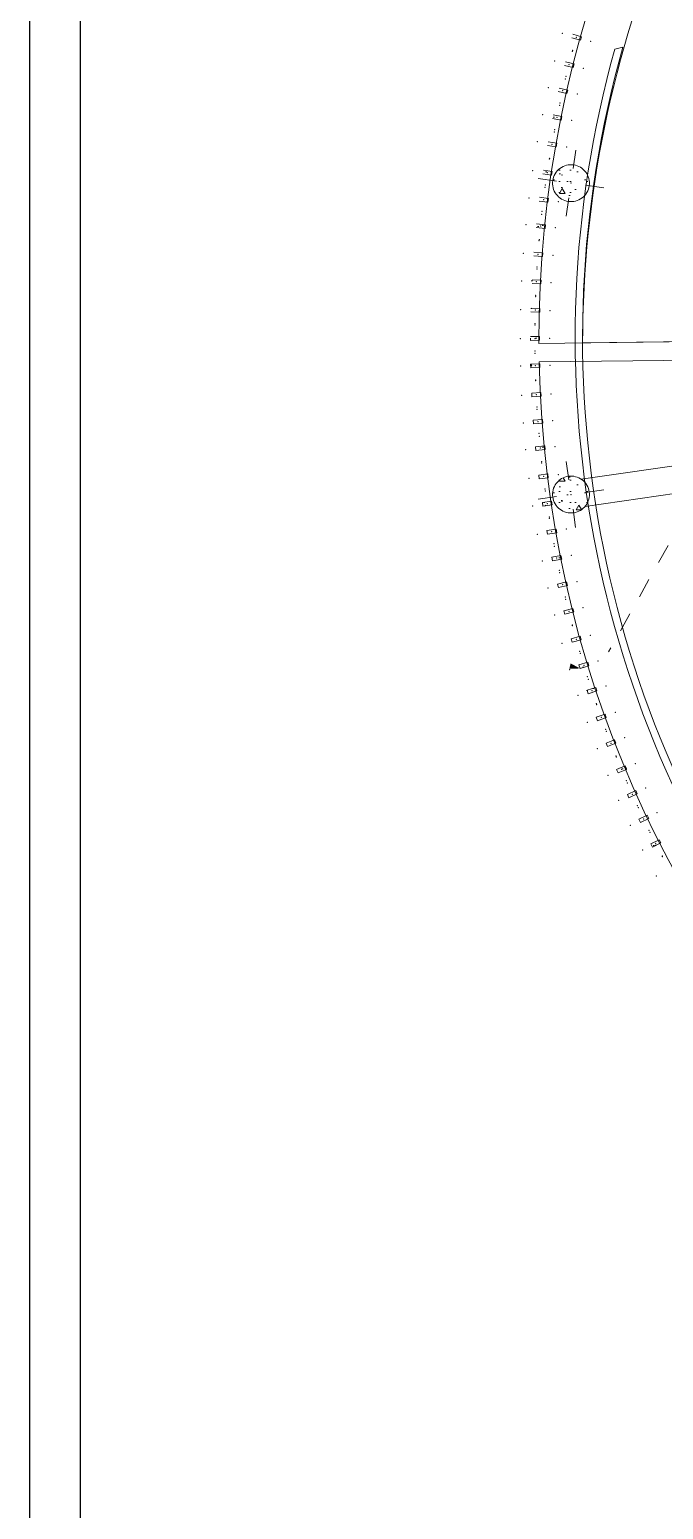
# Model space of a CAD drawing. Header units: feet. Extents: x 2 to 125, y -24 to 91.
# Drawn here: x 74.29 to 77.73, y 77.32 to 85.34 of the extents above; entities that cross this region are included whole.
import ezdxf

# ---------------------------------------------------------------- set-up
doc = ezdxf.new("R2010")
doc.units = ezdxf.units.FT
doc.header["$MEASUREMENT"] = 0
doc.linetypes.add('Dashed', pattern=[0.211667, 0.105833, -0.105833])
doc.layers.add('Cotas varias El', color=253, linetype='Continuous', lineweight=13)
doc.layers.add('Drawing & Figure_Pen_No__122', color=9, linetype='Continuous', lineweight=13)
doc.layers.add('RAMPA PROPUESTA 1 CERRAMIENTO_Pen_No__123', color=7, linetype='Continuous', lineweight=0, true_color=0xd8d8d8)
pattern_1 = [(0, (75.36407, 85.38942), (0, 0.31177), [0.03, -0.15]), (0, (75.45407, 85.5453), (0, 0.31177), [0.03, -0.15]), (60, (75.36407, 85.38942), (-0.27, 0.155885), [0.03, -0.15]), (60, (75.54407, 85.38942), (-0.27, 0.155885), [0.03, -0.15]), (120, (75.39407, 85.38942), (0.27, 0.155885), [0.03, -0.15]), (120, (75.57407, 85.38942), (0.27, 0.155885), [0.03, -0.15]), (0, (75.36407, 85.41942), (0, 0.06), [0, -0.06, 0, -0.09]), (45, (75.39407, 85.41942), (-0.0424264, 0.0424264), [0, -0.045, 0, -0.075])]

msp = doc.modelspace()

# ---------------------------------------------------------------- hatches: boundary and pattern name
at = {"layer": 'Cotas varias El'}
h = msp.add_hatch(dxfattribs=at)
h.set_pattern_fill('STRUCTURAL_CONCRETE', color=256, style=0, pattern_type=2)
h.set_pattern_definition(pattern_1)
h.paths.add_polyline_path([(77.1262, 84.8605), (77.1734, 84.851), (77.1773, 84.8706), (77.1302, 84.8801, 0.000823)])
h = msp.add_hatch(dxfattribs=at)
h.set_pattern_fill('STRUCTURAL_CONCRETE', color=256, style=0, pattern_type=2)
h.set_pattern_definition(pattern_1)
h.paths.add_polyline_path([(77.2118, 84.4108, 0.414214), (77.325, 84.4955, 0.414214), (77.2403, 84.6088, 0.414214), (77.1271, 84.524, 0.414214)])
h = msp.add_hatch(dxfattribs=at)
h.set_pattern_fill('STRUCTURAL_CONCRETE', color=256, style=0, pattern_type=2)
h.set_pattern_definition(pattern_1)
h.paths.add_polyline_path([(77.0737, 84.5595), (77.1213, 84.5524), (77.1243, 84.5722), (77.0767, 84.5793, 0.000823)])
h = msp.add_hatch(dxfattribs=at)
h.set_pattern_fill('STRUCTURAL_CONCRETE', color=256, style=0, pattern_type=2)
h.set_pattern_definition(pattern_1)
h.paths.add_polyline_path([(77.0377, 84.2698), (77.0857, 84.2649), (77.0877, 84.2848), (77.0397, 84.2897, 0.000823)])
h = msp.add_hatch(dxfattribs=at)
h.set_pattern_fill('STRUCTURAL_CONCRETE', color=256, style=0, pattern_type=2)
h.set_pattern_definition(pattern_1)
h.paths.add_polyline_path([(77.0134, 83.9664), (77.0151, 83.9663, -0.000823), (77.0161, 83.9863), (77.0144, 83.9864)])
h = msp.add_hatch(dxfattribs=at)
h.set_pattern_fill('STRUCTURAL_CONCRETE', color=256, style=0, pattern_type=2)
h.set_pattern_definition(pattern_1)
h.paths.add_polyline_path([(77.0078, 83.8122), (77.0094, 83.8122, -0.000823), (77.0099, 83.8321), (77.0082, 83.8322)])
h = msp.add_hatch(dxfattribs=at)
h.set_pattern_fill('STRUCTURAL_CONCRETE', color=256, style=0, pattern_type=2)
h.set_pattern_definition(pattern_1)
h.paths.add_polyline_path([(77.0099, 83.8321, 0.000823), (77.0094, 83.8122), (77.0577, 83.811), (77.0582, 83.831)])
h = msp.add_hatch(dxfattribs=at)
h.set_pattern_fill('STRUCTURAL_CONCRETE', color=256, style=0, pattern_type=2)
h.set_pattern_definition(pattern_1)
h.paths.add_polyline_path([(77.0076, 83.6692), (77.006, 83.6692), (77.006, 83.6579), (77.056, 83.658), (77.056, 83.678), (77.0077, 83.6779, 0.000359)])
h = msp.add_hatch(dxfattribs=at)
h.set_pattern_fill('STRUCTURAL_CONCRETE', color=256, style=0, pattern_type=2)
h.set_pattern_definition(pattern_1)
h.paths.add_polyline_path([(77.0076, 83.5294), (77.0081, 83.5094), (77.0581, 83.5107), (77.0576, 83.5307)])
h = msp.add_hatch(dxfattribs=at)
h.set_pattern_fill('STRUCTURAL_CONCRETE', color=256, style=0, pattern_type=2)
h.set_pattern_definition(pattern_1)
h.paths.add_polyline_path([(77.0344, 83.0811), (77.0364, 83.0612), (77.0862, 83.0661), (77.0842, 83.086)])
h = msp.add_hatch(dxfattribs=at)
h.set_pattern_fill('STRUCTURAL_CONCRETE', color=256, style=0, pattern_type=2)
h.set_pattern_definition(pattern_1)
h.paths.add_polyline_path([(77.2401, 82.7233, 0.414214), (77.3251, 82.8363, 0.414214), (77.2121, 82.9213, 0.414214), (77.1271, 82.8083, 0.414214)])
h = msp.add_hatch(dxfattribs=at)
h.set_pattern_fill('STRUCTURAL_CONCRETE', color=256, style=0, pattern_type=2)
h.set_pattern_definition(pattern_1)
h.paths.add_polyline_path([(77.0714, 82.7789), (77.0744, 82.7592), (77.1239, 82.7666), (77.1209, 82.7864)])
h = msp.add_hatch(dxfattribs=at)
h.set_pattern_fill('STRUCTURAL_CONCRETE', color=256, style=0, pattern_type=2)
h.set_pattern_definition(pattern_1)
h.paths.add_polyline_path([(77.1228, 82.4826), (77.1268, 82.463), (77.1758, 82.4729), (77.1718, 82.4925)])
msp.add_hatch(color=256, dxfattribs=at).paths.add_polyline_path([(77.2752, 81.8799), (77.224, 81.9071), (77.2173, 81.8779)])
h = msp.add_hatch(dxfattribs=at)
h.set_pattern_fill('STRUCTURAL_CONCRETE', color=256, style=0, pattern_type=2)
h.set_pattern_definition(pattern_1)
h.paths.add_polyline_path([(77.2693, 81.899), (77.2752, 81.8799), (77.323, 81.8946), (77.3171, 81.9137)])
h = msp.add_hatch(dxfattribs=at)
h.set_pattern_fill('STRUCTURAL_CONCRETE', color=256, style=0, pattern_type=2)
h.set_pattern_definition(pattern_1)
h.paths.add_polyline_path([(77.313, 81.7615), (77.3193, 81.7425), (77.3668, 81.7584), (77.3604, 81.7773)])
h = msp.add_hatch(dxfattribs=at)
h.set_pattern_fill('STRUCTURAL_CONCRETE', color=256, style=0, pattern_type=2)
h.set_pattern_definition(pattern_1)
h.paths.add_polyline_path([(77.4158, 81.475), (77.423, 81.4564), (77.4696, 81.4745), (77.4623, 81.4932)])
h = msp.add_hatch(dxfattribs=at)
h.set_pattern_fill('STRUCTURAL_CONCRETE', color=256, style=0, pattern_type=2)
h.set_pattern_definition(pattern_1)
h.paths.add_polyline_path([(77.4733, 81.3318), (77.481, 81.3134), (77.5271, 81.3327), (77.5194, 81.3512)])
h = msp.add_hatch(dxfattribs=at)
h.set_pattern_fill('STRUCTURAL_CONCRETE', color=256, style=0, pattern_type=2)
h.set_pattern_definition(pattern_1)
h.paths.add_polyline_path([(77.6587, 80.9291), (77.6677, 80.9112), (77.7123, 80.9339), (77.7032, 80.9517)])

# ---------------------------------------------------------------- linework, layer by layer
for points in [[(74.2943, 67.8022), (105.0601, 67.8022), (105.0601, 91.0242), (74.2943, 91.0242)], [(74.568, 68.0759), (104.7863, 68.0759), (104.7863, 90.7505), (74.568, 90.7505)]]:
    msp.add_lwpolyline(points, close=True)
for p, q in [((77.5077, 85.2472), (77.4628, 85.2354)), ((77.5077, 85.2472), (77.4628, 85.2354)), ((77.5077, 85.2472), (77.4628, 85.2354)), ((77.5077, 85.2472), (77.4628, 85.2354)), ((77.2375, 84.589), (77.2517, 84.6879)), ((77.1469, 84.5212), (77.0479, 84.5354)), ((77.3052, 84.4984), (77.4042, 84.4841)), ((77.2146, 84.4306), (77.2004, 84.3316)), ((78.7524, 83.662), (77.0525, 83.6408)), ((78.7536, 83.562), (77.0537, 83.5408)), ((77.2809, 82.906), (78.7886, 83.1232)), ((77.2149, 82.9015), (77.2009, 83.0006)), ((77.3022, 82.7575), (78.8083, 82.9745)), ((77.3053, 82.8335), (77.4043, 82.8475)), ((77.1469, 82.8111), (77.0478, 82.7972)), ((77.2373, 82.7431), (77.2513, 82.6441))]:
    msp.add_line(p, q, dxfattribs=at)
msp.add_lwpolyline([(88.7641, 87.991), (88.7707, 89.4684), (88.7336, 89.5011), (83.3821, 89.4976, 0.425634), (77.2889, 83.6437), (78.7524, 83.662, -0.410799), (83.0422, 87.9915), (87.2776, 87.9915), (87.2776, 87.886), (87.8752, 87.886)], format="xyb", dxfattribs=at)
for points in [[(77.2307, 85.2972), (77.277, 85.2843), (77.2823, 85.3035), (77.2361, 85.3164)], [(77.1912, 85.1481), (77.2378, 85.1363), (77.2427, 85.1557), (77.1961, 85.1675)], [(77.1572, 85.0057), (77.2041, 84.995), (77.2085, 85.0145), (77.1616, 85.0252)], [(77.1262, 84.8605), (77.1734, 84.851), (77.1773, 84.8706), (77.1302, 84.8801)], [(77.0988, 84.7146), (77.1462, 84.7063), (77.1497, 84.726), (77.1023, 84.7343)], [(77.0737, 84.5595), (77.1213, 84.5524), (77.1243, 84.5722), (77.0767, 84.5793)], [(77.0538, 84.4131), (77.1016, 84.4072), (77.104, 84.427), (77.0562, 84.433)], [(77.0377, 84.2698), (77.0857, 84.2649), (77.0877, 84.2848), (77.0397, 84.2897)], [(77.0243, 84.1157), (77.0724, 84.1121), (77.0739, 84.1321), (77.0258, 84.1357)], [(77.0151, 83.9663), (77.0633, 83.9639), (77.0643, 83.9839), (77.0161, 83.9863)], [(77.0094, 83.8122), (77.0577, 83.811), (77.0582, 83.831), (77.0099, 83.8321)], [(77.006, 83.6692), (77.006, 83.6579), (77.056, 83.658), (77.056, 83.678), (77.0077, 83.6779)]]:
    msp.add_lwpolyline(points, dxfattribs=at)
for points in [[(77.2118, 84.4108, 0.414214), (77.325, 84.4955, 0.414214), (77.2403, 84.6088, 0.414214), (77.1271, 84.524, 0.414214)], [(77.2401, 82.7233, 0.414214), (77.3251, 82.8363, 0.414214), (77.2121, 82.9213, 0.414214), (77.1271, 82.8083, 0.414214)]]:
    msp.add_lwpolyline(points, format="xyb", close=True, dxfattribs=at)
for points in [[(77.0076, 83.5294), (77.0081, 83.5094), (77.0581, 83.5107), (77.0576, 83.5307)], [(77.0132, 83.3724), (77.0142, 83.3524), (77.0642, 83.355), (77.0631, 83.375)], [(77.0222, 83.2249), (77.0237, 83.2049), (77.0736, 83.2087), (77.0721, 83.2286)], [(77.0344, 83.0811), (77.0364, 83.0612), (77.0862, 83.0661), (77.0842, 83.086)], [(77.0513, 82.9274), (77.0538, 82.9075), (77.1034, 82.9137), (77.101, 82.9336)], [(77.0714, 82.7789), (77.0744, 82.7592), (77.1239, 82.7666), (77.1209, 82.7864)], [(77.096, 82.6266), (77.0994, 82.6069), (77.1487, 82.6156), (77.1452, 82.6353)], [(77.1228, 82.4826), (77.1268, 82.463), (77.1758, 82.4729), (77.1718, 82.4925)], [(77.1536, 82.3374), (77.158, 82.3179), (77.2068, 82.3289), (77.2023, 82.3484)], [(77.1879, 82.1929), (77.1928, 82.1735), (77.2412, 82.1858), (77.2363, 82.2051)], [(77.228, 82.041), (77.2334, 82.0217), (77.2815, 82.0352), (77.2761, 82.0545)], [(77.2693, 81.899), (77.2752, 81.8799), (77.323, 81.8946), (77.3171, 81.9137)], [(77.313, 81.7615), (77.3193, 81.7425), (77.3668, 81.7584), (77.3604, 81.7773)], [(77.3634, 81.6153), (77.3702, 81.5965), (77.4172, 81.6135), (77.4104, 81.6323)], [(77.4158, 81.475), (77.423, 81.4564), (77.4696, 81.4745), (77.4623, 81.4932)], [(77.4733, 81.3318), (77.481, 81.3134), (77.5271, 81.3327), (77.5194, 81.3512)], [(77.5313, 81.1973), (77.5394, 81.1791), (77.5851, 81.1995), (77.5769, 81.2178)], [(77.5933, 81.0624), (77.6019, 81.0444), (77.6471, 81.0659), (77.6384, 81.084)], [(77.6587, 80.9291), (77.6677, 80.9112), (77.7123, 80.9339), (77.7032, 80.9517)]]:
    msp.add_lwpolyline(points, close=True, dxfattribs=at)
for centre, radius, start, end in [((83.0826, 83.666), 6.03, 90.52718, 180.24028), ((83.0804, 83.6702), 5.8315, 164.43064, 269.40029), ((83.0804, 83.6702), 5.8315, 164.43064, 269.40029), ((83.0804, 83.6702), 5.8315, 164.43064, 269.40029), ((83.0804, 83.6702), 5.8315, 164.43064, 269.40029), ((83.0804, 83.6702), 5.7915, 164.19927, 269.52272), ((83.0804, 83.6702), 5.7915, 164.19927, 269.52272), ((83.0804, 83.6702), 5.7915, 164.19927, 269.52272), ((83.0804, 83.6702), 5.7915, 164.19927, 269.52272), ((83.0826, 83.666), 6.03, 181.19046, 269.99957)]:
    msp.add_arc(centre, radius, start, end, dxfattribs=at)
for p in [(77.1785, 85.3221), (77.2556, 85.3006), (77.3326, 85.2791), (77.1384, 85.1717), (77.234, 85.2236), (77.2355, 85.2297), (77.216, 85.1521), (77.2935, 85.1326), (77.1039, 85.028), (77.1819, 85.0103), (77.1964, 85.0746), (77.1996, 85.0883), (77.1642, 84.9323), (77.1666, 84.9442), (77.2599, 84.9926), (77.0724, 84.8815), (77.1508, 84.8657), (77.2293, 84.85), (77.1351, 84.7873), (77.1372, 84.7992), (77.0445, 84.7343), (77.1233, 84.7204), (77.2021, 84.7066), (77.1095, 84.6416), (77.1099, 84.6451), (77.019, 84.5778), (77.0981, 84.566), (77.1772, 84.5542), (77.0863, 84.4869), (77.0879, 84.4996), (77.2261, 84.5098), (76.9986, 84.4301), (77.078, 84.4202), (77.1574, 84.4103), (77.0681, 84.3408), (77.0698, 84.357), (76.9822, 84.2854), (77.0618, 84.2774), (77.1414, 84.2694), (76.9685, 84.1299), (77.0538, 84.1978), (77.0542, 84.2038), (77.0428, 84.055), (77.0483, 84.124), (77.128, 84.118), (76.9589, 83.9791), (77.0388, 83.9751), (77.0423, 84.0442), (77.1187, 83.9711), (77.0348, 83.8952), (77.035, 83.9016), (76.953, 83.8235), (77.033, 83.8216), (77.113, 83.8196), (77.031, 83.7479), (77.031, 83.7416), (76.951, 83.6679), (77.031, 83.6679), (77.111, 83.668), (77.0308, 83.6), (77.0311, 83.5879), (76.9529, 83.518), (77.0328, 83.5201), (77.1128, 83.5221), (77.0346, 83.4436), (77.0349, 83.4401), (76.9588, 83.3596), (77.0387, 83.3637), (77.1186, 83.3678), (77.0419, 83.2965), (77.0428, 83.2838), (76.9681, 83.2107), (77.0479, 83.2168), (77.1277, 83.2228), (77.0524, 83.1532), (77.0539, 83.137), (76.9807, 83.0657), (77.0603, 83.0736), (77.1399, 83.0815), (77.0674, 82.9999), (77.0682, 82.994), (77.1568, 82.9305), (76.998, 82.9106), (77.0774, 82.9206), (77.0857, 82.8519), (77.0873, 82.8412), (77.0976, 82.7728), (77.1768, 82.7847), (77.2261, 82.8223), (77.0185, 82.7609), (77.1084, 82.6999), (77.1096, 82.6937), (77.0435, 82.6072), (77.1223, 82.6211), (77.2011, 82.635), (77.1335, 82.5562), (77.1362, 82.5423), (77.0709, 82.462), (77.1493, 82.4778), (77.2277, 82.4936), (77.1624, 82.4112), (77.1651, 82.3993), (77.1022, 82.3154), (77.1802, 82.3331), (77.2582, 82.3509), (77.1949, 82.2669), (77.1979, 82.2551), (77.2921, 82.2089), (77.137, 82.1697), (77.2146, 82.1893), (77.2332, 82.1151), (77.2342, 82.1118), (77.1778, 82.0165), (77.2548, 82.0381), (77.2727, 81.9733), (77.2764, 81.9611), (77.2962, 81.8968), (77.3726, 81.9203), (77.2197, 81.8733), (77.3146, 81.8358), (77.3197, 81.8204), (77.264, 81.7346), (77.3399, 81.7599), (77.4158, 81.7852), (77.3631, 81.6897), (77.3652, 81.684), (77.4655, 81.6417), (77.3151, 81.5872), (77.3903, 81.6144), (77.4136, 81.5493), (77.4175, 81.5392), (77.5172, 81.5038), (77.3682, 81.4457), (77.4427, 81.4748), (77.4693, 81.4061), (77.4718, 81.4002), (77.5002, 81.3323), (77.574, 81.3632), (77.4264, 81.3013), (77.5254, 81.2714), (77.5312, 81.2585), (77.4852, 81.1657), (77.5582, 81.1984), (77.6312, 81.2311), (77.5857, 81.1364), (77.5909, 81.1254), (77.6924, 81.0987), (77.548, 81.0297), (77.6202, 81.0642), (77.6492, 81.0028), (77.6547, 80.992), (77.6855, 80.9315), (77.6142, 80.8952), (77.72, 80.8632), (77.7217, 80.8602), (77.6877, 80.7548)]:
    msp.add_point(p, dxfattribs=at)
at = {"layer": 'Drawing & Figure_Pen_No__122', "color": 9, "linetype": 'Dashed', "lineweight": 13}
msp.add_line((77.9581, 82.9155), (77.4299, 81.9703), dxfattribs=at)
at = {"layer": 'RAMPA PROPUESTA 1 CERRAMIENTO_Pen_No__123', "color": 254, "linetype": 'Continuous', "lineweight": 0, "true_color": 0xd8d8d8}
msp.add_point((77.3318, 82.0597), dxfattribs=at)

doc.saveas('drawing.dxf')
